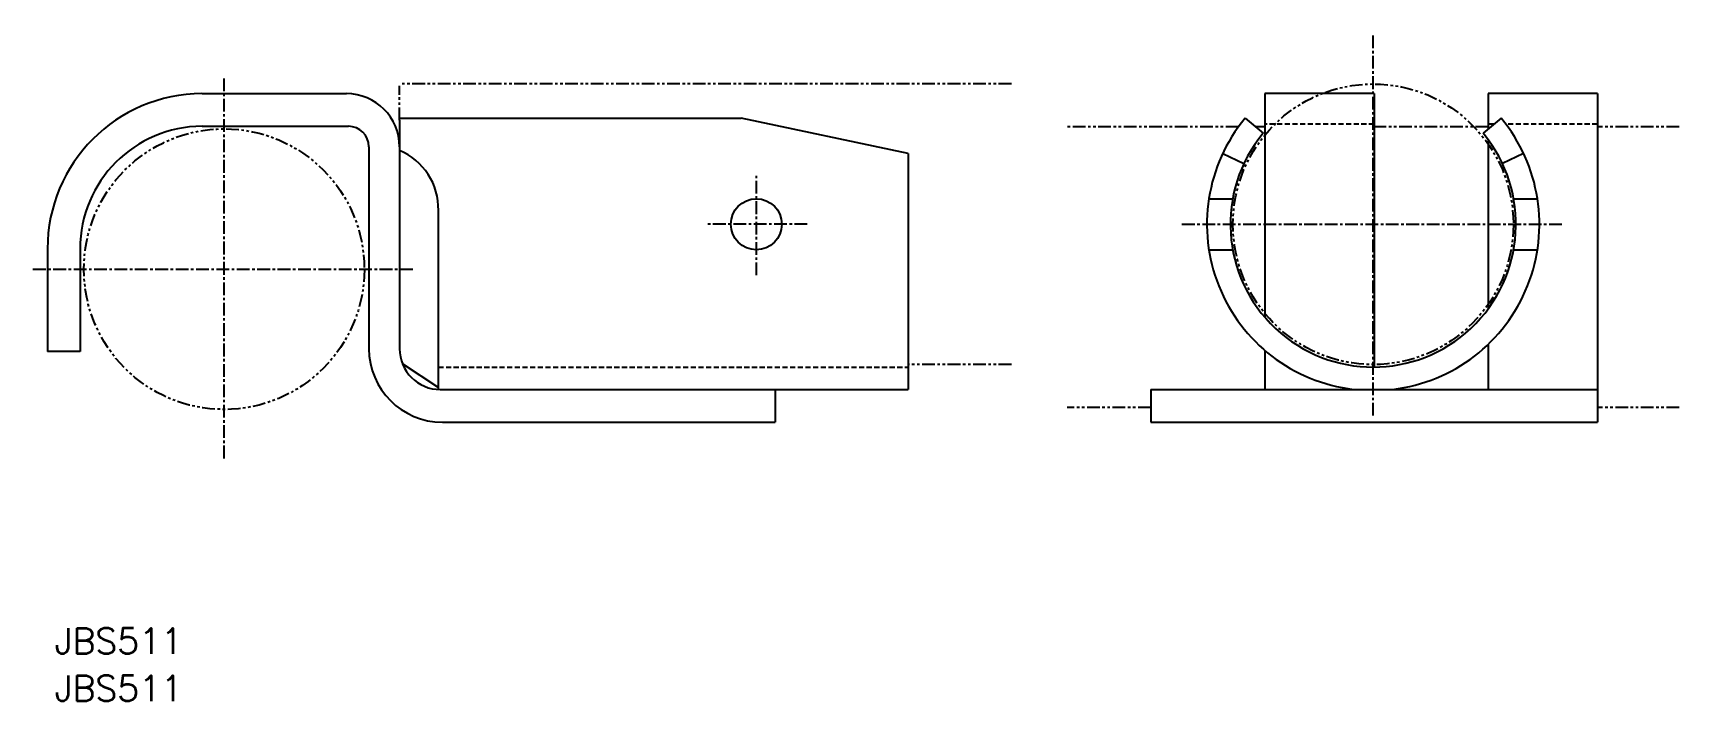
# Model space of a CAD drawing. Extents: x -19 to 143, y -43 to 23.
import ezdxf

# ---------------------------------------------------------------- set-up
doc = ezdxf.new("R2010")
doc.units = 0
for name, pattern in [('CENTER', [2, 1.25, -0.25, 0.25, -0.25]), ('DASHED', [0.75, 0.5, -0.25]), ('PHANTOM', [2.5, 1.25, -0.25, 0.25, -0.25, 0.25, -0.25])]:
    doc.linetypes.add(name, pattern=pattern)
doc.layers.get('0').update_dxf_attribs({"linetype": 'CONTINUOUS'})
doc.layers.add('CENTER', color=1, linetype='CENTER')
doc.styles.get("Standard").update_dxf_attribs({"font": 'txt.shx', "bigfont": 'bigfont.shx'})

msp = doc.modelspace()

# ---------------------------------------------------------------- linework, layer by layer
at = {"color": 3, "linetype": 'PHANTOM'}
for p, q in [((77.2, 17.95), (17.2, 17.95)), ((17.2, 14.39), (17.2, 17.75)), ((99.47, 13.75), (82.68, 13.75)), ((102.07, 13.75), (101.13, 13.75)), ((123.97, 13.75), (112.77, 13.75)), ((142.68, 13.75), (134.67, 13.75)), ((77.2, -9.55), (67.08, -9.55)), ((90.87, -13.75), (82.68, -13.75)), ((142.68, -13.75), (134.67, -13.75))]:
    msp.add_line(p, q, dxfattribs=at)
at = {"color": 7, "linetype": 'CONTINUOUS'}
for p, q in [((-2.16, 17), (12, 17)), ((112.77, 17), (102.07, 17)), ((102.07, 17), (102.07, -4.93)), ((112.77, 17), (112.77, -9.8)), ((134.67, 17), (123.97, 17)), ((123.97, 17), (123.97, 13.54)), ((134.67, 17), (134.67, -15.2)), ((17.2, 14.59), (50.7, 14.59)), ((67.08, 11.14), (50.7, 14.59)), ((100.12, 14.59), (101.89, 13.12)), ((125.24, 14.59), (123.47, 13.12)), ((-2.16, 13.8), (12.2, 13.8)), ((17.2, 14.39), (17.2, -8)), ((14.2, 11.8), (14.2, -8)), ((123.97, 12.48), (123.97, -4.08)), ((67.08, 11.14), (67.08, -12)), ((97.93, 11.14), (100.01, 10.16)), ((127.43, 11.14), (125.35, 10.16)), ((96.57, 6.7), (98.9, 6.7)), ((126.46, 6.7), (128.79, 6.7)), ((21.01, -12), (21.01, 5.56)), ((-17.32, 1.8), (-17.32, -8.27)), ((-14.12, 1.8), (-14.12, -8.27)), ((96.57, 1.7), (98.91, 1.7)), ((126.45, 1.7), (128.79, 1.7)), ((123.97, -7.56), (123.97, -11.97)), ((-14.12, -8.27), (-17.32, -8.27)), ((17.47, -9.46), (21.01, -11.81)), ((102.07, -8.17), (102.07, -12)), ((21.2, -12), (67.08, -12)), ((54.05, -12), (54.05, -15.2)), ((90.87, -12), (134.67, -12)), ((90.87, -12), (90.87, -15.2)), ((21.4, -15.2), (54.05, -15.2)), ((90.87, -15.2), (134.67, -15.2))]:
    msp.add_line(p, q, dxfattribs=at)
at = {"color": 3, "linetype": 'DASHED'}
for p, q in [((112.77, 14), (102.07, 14)), ((124.53, 14), (123.97, 14)), ((134.67, 14), (125.7, 14)), ((21.01, -9.8), (67.08, -9.8))]:
    msp.add_line(p, q, dxfattribs=at)
at = {"color": 3, "linetype": 'PHANTOM'}
for centre in [(112.68, 4.2), (0, -0.2)]:
    msp.add_circle(centre, 13.75, dxfattribs=at)
at = {"color": 7, "linetype": 'CONTINUOUS'}
msp.add_circle((52.19, 4.2), 2.5, dxfattribs=at)
for centre, radius, start, end in [((-2.12, 1.8), 15.2, 90.1962, 180), ((12, 11.8), 5.2, 0, 90), ((112.68, 4.2), 16.3, 140.4083, 263.1488), ((112.68, 4.2), 16.3, 276.8512, 39.5917), ((-2.12, 1.8), 12, 90.1962, 180), ((12.2, 11.8), 2, 0, 90), ((112.68, 4.2), 14, 140.4083, 39.5917), ((14.84, 5.72), 6.17, 358.5021, 67.5026), ((21.4, -8), 7.2, 180, 270), ((21.2, -8), 4, 180, 270)]:
    msp.add_arc(centre, radius, start, end, dxfattribs=at)
at = {"layer": 'CENTER', "color": 1, "linetype": 'CENTER'}
for p, q in [((112.68, -14.55), (112.68, 22.95)), ((0, -18.75), (0, 18.55)), ((52.2, -0.8), (52.2, 9.2)), ((57.19, 4.2), (47.19, 4.2)), ((93.93, 4.2), (131.43, 4.2)), ((-18.75, -0.2), (18.75, -0.2))]:
    msp.add_line(p, q, dxfattribs=at)

# ---------------------------------------------------------------- texts
at = {"color": 7, "linetype": 'CONTINUOUS'}
for p in [(-16.59, -37.9), (-16.59, -42.53)]:
    msp.add_text('JBS511', height=2.5, dxfattribs=at).set_placement(p)

doc.saveas('drawing.dxf')
